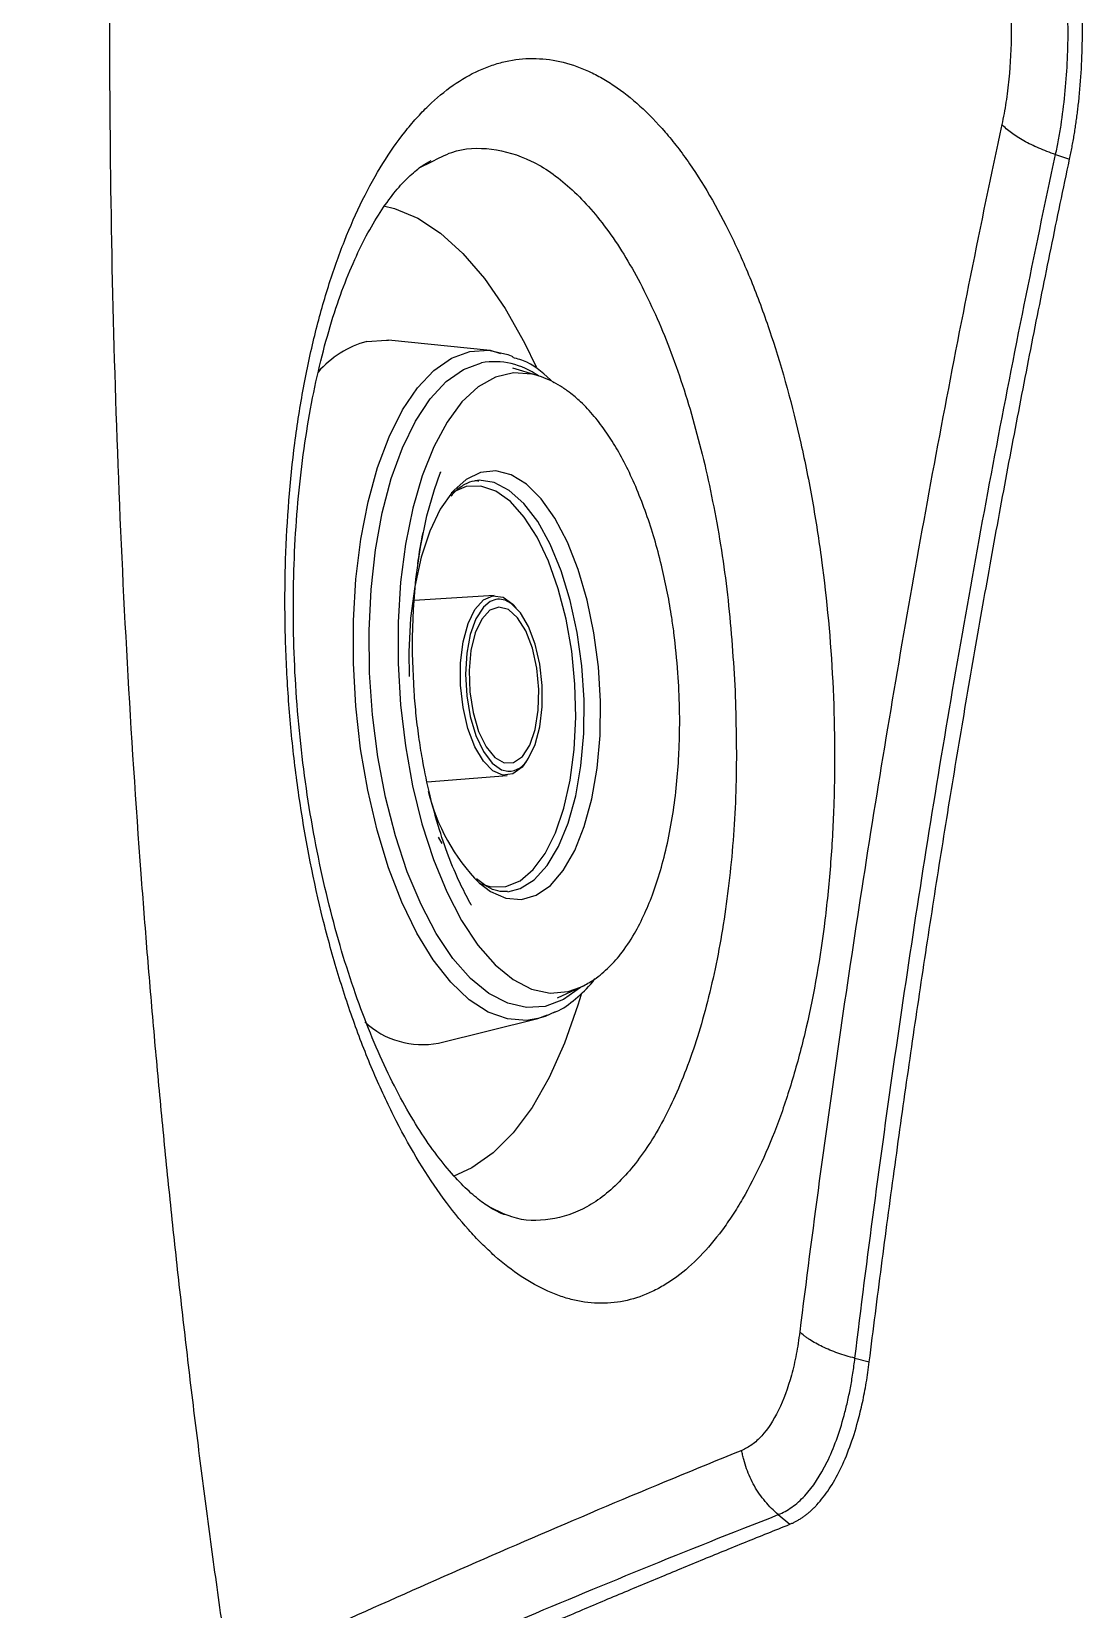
# Model space of a CAD drawing. Extents: x 527 to 611, y 788 to 934.
# Drawn here: x 535.046 to 537.726, y 841.547 to 845.573 of the extents above; entities that cross this region are included whole.
import ezdxf

# ---------------------------------------------------------------- set-up
doc = ezdxf.new("R2010")
doc.units = 0
doc.header["$MEASUREMENT"] = 0
doc.layers.add('1', color=4, linetype='Continuous')
doc.layers.add('GEOMETRY', color=3, linetype='Continuous', lineweight=25)

# ---------------------------------------------------------------- blocks, each defined once
blk = doc.blocks.new('2026_FLAIR')
at = {"layer": 'GEOMETRY'}
for p, q in [((8.9961, 41.8757), (8.9995, 41.8773)), ((10.5911, 41.8962), (10.6269, 41.8846)), ((8.971, 41.8638), (8.9961, 41.8757)), ((9.1492, 41.3965), (8.8896, 41.4222)), ((9.1766, 41.3877), (9.1497, 41.3964)), ((9.2689, 41.3324), (9.2067, 41.351)), ((9.2689, 41.3324), (9.2645, 41.3337)), ((9.1595, 40.7709), (8.9551, 40.7583)), ((8.9881, 40.2954), (9.1921, 40.3118)), ((9.0262, 40.138), (9.0172, 40.1541)), ((9.3208, 39.7441), (9.3798, 39.7714)), ((9.3798, 39.7714), (9.3924, 39.7778)), ((9.0169, 39.6289), (9.2703, 39.6911)), ((9.2704, 39.6911), (9.2951, 39.7008)), ((10.0794, 38.8247), (10.116, 38.8154)), ((9.8839, 38.4254), (9.9132, 38.401)), ((9.8839, 38.4254), (9.8839, 38.4254))]:
    blk.add_line(p, q, dxfattribs=at)
at = {"layer": 'GEOMETRY', "flags": 128}
for points in [[(8.8773, 41.765), (8.9049, 41.7584), (8.9641, 41.7338), (9.0226, 41.6954), (9.0797, 41.6438), (9.1348, 41.5795), (9.1873, 41.5031), (9.2365, 41.4157), (9.2661, 41.3543)], [(9.2703, 39.6911), (9.2416, 39.6866), (9.1929, 39.6903), (9.1439, 39.708), (9.0956, 39.7394), (9.0487, 39.784), (9.004, 39.841), (8.9622, 39.9095), (8.924, 39.9885), (8.89, 40.0764), (8.8608, 40.1721), (8.8369, 40.2738), (8.8186, 40.3799), (8.8063, 40.4886), (8.8001, 40.5983), (8.8002, 40.707), (8.8065, 40.813), (8.8191, 40.9145), (8.8375, 41.0099), (8.8616, 41.0976), (8.891, 41.1762), (8.9251, 41.2444), (8.9634, 41.3011), (9.0053, 41.3452), (9.0501, 41.3762), (9.0971, 41.3935), (9.0971, 41.3935)], [(8.8348, 41.4191), (8.8846, 41.4226), (8.8896, 41.4222)], [(9.0971, 41.3935), (9.1454, 41.3968), (9.1492, 41.3965)], [(9.1492, 41.3965), (9.1943, 41.3861), (9.2069, 41.381)], [(9.3799, 39.7707), (9.3796, 39.7705), (9.3356, 39.7396), (9.2894, 39.7224), (9.2419, 39.7193), (9.1937, 39.7303), (9.1458, 39.7553), (9.0989, 39.7937), (9.054, 39.8449), (9.0116, 39.9081), (8.9727, 39.9822), (8.9377, 40.0659), (8.9074, 40.1577), (8.8822, 40.2562), (8.8626, 40.3596), (8.849, 40.4661), (8.8414, 40.5739), (8.8402, 40.6813), (8.8452, 40.7863), (8.8565, 40.8871), (8.8737, 40.982), (8.8967, 41.0695), (8.925, 41.1479), (8.9582, 41.2161), (8.9956, 41.2727), (9.0367, 41.3168), (9.0807, 41.3477), (9.1269, 41.3649), (9.1269, 41.3649)], [(9.2645, 41.3337), (9.2556, 41.3358), (9.2086, 41.339), (9.1627, 41.328), (9.1186, 41.3031), (9.0771, 41.2648), (9.0391, 41.2136), (9.0051, 41.1505), (8.9757, 41.0767), (8.9516, 40.9935), (8.9331, 40.9023), (8.9205, 40.8048), (8.9142, 40.7027), (8.9141, 40.5978), (8.9203, 40.4921), (8.9327, 40.3873), (8.951, 40.2854), (8.975, 40.1882), (9.0042, 40.0974), (9.0381, 40.0146), (9.0761, 39.9414), (9.1175, 39.8789), (9.1615, 39.8285), (9.2074, 39.7908), (9.2544, 39.7667), (9.3016, 39.7564), (9.3482, 39.7604), (9.3798, 39.7714)], [(8.955, 40.5257), (8.9509, 40.6226), (8.9509, 40.6644), (8.9532, 40.7354), (8.9595, 40.8123), (8.971, 40.8944), (8.9875, 40.9739), (9.0068, 41.0414), (9.0218, 41.0833), (9.0228, 41.0858), (9.0229, 41.0861), (9.0229, 41.0862), (9.0229, 41.0862), (9.0229, 41.0862), (9.0229, 41.0862)], [(9.4218, 40.3302), (9.4292, 40.4139), (9.4303, 40.501), (9.425, 40.589), (9.4136, 40.6759), (9.3963, 40.7593), (9.3735, 40.8371), (9.3459, 40.9073), (9.3142, 40.9679), (9.2791, 41.0176), (9.2417, 41.0549), (9.2028, 41.079), (9.1634, 41.0891), (9.1247, 41.0851), (9.0875, 41.067), (9.056, 41.0388)], [(9.056, 41.0388), (9.053, 41.0354), (9.0218, 40.9909), (8.9949, 40.9348), (8.973, 40.8686), (8.9566, 40.7939), (8.9462, 40.7127), (8.9419, 40.627), (8.9428, 40.5645)], [(9.0881, 41.0491), (9.0521, 41.0342), (9.0495, 41.0326)], [(9.1221, 40.0363), (9.1517, 40.0274), (9.1891, 40.0284), (9.2252, 40.0432), (9.2589, 40.0717), (9.2893, 40.1128), (9.3156, 40.1656), (9.3371, 40.2285), (9.3531, 40.2999), (9.3633, 40.3778), (9.3674, 40.4601), (9.3653, 40.5446), (9.3569, 40.6289), (9.3426, 40.7107), (9.3228, 40.7879), (9.2979, 40.8582), (9.2687, 40.9198), (9.2359, 40.9711), (9.2005, 41.0105), (9.1633, 41.0371), (9.1256, 41.05), (9.0881, 41.0491), (9.0881, 41.0491)], [(9.1213, 41.0651), (9.1206, 41.065), (9.1171, 41.0648)], [(9.3804, 40.3365), (9.3876, 40.419), (9.3884, 40.5048), (9.3829, 40.5915), (9.3711, 40.6769), (9.3533, 40.7585), (9.3302, 40.8341), (9.3023, 40.9017), (9.2703, 40.9594), (9.2352, 41.0057), (9.1978, 41.0393), (9.1593, 41.0592), (9.1213, 41.0651)], [(9.1493, 40.7555), (9.1317, 40.741), (9.1128, 40.7117), (9.0983, 40.6716), (9.0893, 40.6235), (9.0862, 40.5702), (9.0892, 40.5151), (9.0983, 40.4618), (9.1127, 40.4134), (9.1316, 40.3732), (9.1539, 40.3435), (9.178, 40.3263), (9.194, 40.3224)], [(9.1101, 40.7356), (9.1318, 40.7599), (9.1562, 40.7705), (9.1819, 40.7667), (9.2071, 40.7488), (9.2151, 40.7399)], [(9.2467, 40.3561), (9.2635, 40.3911), (9.2754, 40.4355), (9.2815, 40.4866), (9.2815, 40.5412), (9.2754, 40.5959), (9.2636, 40.6471), (9.2468, 40.6918), (9.2261, 40.727), (9.2027, 40.7506), (9.1873, 40.7588)], [(9.2408, 40.3472), (9.2302, 40.3332), (9.207, 40.3156), (9.1817, 40.3122), (9.1561, 40.3232), (9.1316, 40.3479), (9.11, 40.3847), (9.0924, 40.4314), (9.08, 40.485), (9.0736, 40.5421), (9.0737, 40.5992), (9.0801, 40.6526), (9.0925, 40.6991), (9.1101, 40.7356), (9.1101, 40.7356)], [(9.1275, 40.7108), (9.111, 40.6759), (9.1, 40.631), (9.0953, 40.5795), (9.0971, 40.5252), (9.1054, 40.4721), (9.1196, 40.4243), (9.1385, 40.3852), (9.1608, 40.3576), (9.1849, 40.3438), (9.2089, 40.3447), (9.2311, 40.3602), (9.2498, 40.3891), (9.2637, 40.4294), (9.2716, 40.4781), (9.2731, 40.5315), (9.268, 40.5856), (9.2567, 40.6366), (9.24, 40.6805), (9.2191, 40.7141), (9.1957, 40.735), (9.1714, 40.7415), (9.1481, 40.7333), (9.1275, 40.7108)], [(9.1211, 40.0375), (9.1501, 40.0155), (9.1893, 39.9983), (9.2285, 39.9953), (9.2666, 40.0064), (9.3026, 40.0313), (9.3355, 40.0695), (9.3646, 40.1199), (9.3891, 40.1813), (9.4083, 40.252), (9.4218, 40.3302)], [(9.1944, 40.015), (9.2258, 40.0232), (9.2616, 40.0458), (9.2945, 40.0819), (9.3235, 40.1305), (9.3479, 40.1903), (9.3671, 40.2596), (9.3804, 40.3365)], [(9.381, 39.7526), (9.373, 39.7257), (9.3387, 39.6282), (9.2994, 39.5407), (9.2557, 39.4644), (9.2079, 39.4001), (9.1567, 39.3484), (9.1026, 39.3101), (9.0542, 39.2881)], [(9.3149, 39.7085), (9.2893, 39.6969), (9.2703, 39.6911)]]:
    blk.add_lwpolyline(points, dxfattribs=at)
at = {"layer": 'GEOMETRY'}
for centre, radius, start, end in [((8.8957, 41.1841), 0.2428, 104.5366, 139.7128), ((9.1592, 41.175), 0.1926, 54.1691, 99.6345), ((9.1718, 40.7163), 0.0452, 69.9547, 119.8665), ((9.1939, 40.3806), 0.0582, 270.1072, 335.084), ((9.4799, 40.3903), 0.5032, 193.5897, 224.5146), ((8.976, 39.8394), 0.2145, 226.8775, 281.0009)]:
    blk.add_arc(centre, radius, start, end, dxfattribs=at)
for points, knots in [([(8.4832, 46.4006), (8.478, 46.3651), (8.4677, 46.2942), (8.4527, 46.1877), (8.4381, 46.0813), (8.424, 45.975), (8.4102, 45.8688), (8.3969, 45.7626), (8.384, 45.6565), (8.3715, 45.5505), (8.3594, 45.4446), (8.3477, 45.3388), (8.3364, 45.233), (8.3255, 45.1273), (8.315, 45.0218), (8.3049, 44.9163), (8.2952, 44.8109), (8.2859, 44.7056), (8.277, 44.6004), (8.2685, 44.4952), (8.2604, 44.3902), (8.2526, 44.2853), (8.2453, 44.1805), (8.2384, 44.0758), (8.2318, 43.9712), (8.2256, 43.8667), (8.2198, 43.7623), (8.2144, 43.658), (8.2094, 43.5538), (8.2047, 43.4497), (8.2005, 43.3458), (8.1966, 43.2419), (8.1931, 43.1382), (8.1899, 43.0346), (8.1872, 42.9311), (8.1848, 42.8277), (8.1827, 42.7245), (8.1811, 42.6213), (8.1798, 42.5183), (8.1789, 42.4154), (8.1783, 42.3127), (8.1779, 42.0655), (8.1815, 41.6734), (8.1965, 41.1363), (8.2214, 40.5985), (8.2491, 40.1731), (8.2735, 39.8599), (8.2906, 39.6587), (8.3091, 39.4566), (8.3292, 39.2537), (8.3509, 39.0499), (8.3741, 38.8453), (8.3988, 38.6399), (8.4252, 38.4337), (8.4532, 38.2267), (8.4731, 38.0886), (8.4831, 38.0194)], [0, 0, 0, 0, 0.012811, 0.025605, 0.038383, 0.051144, 0.063889, 0.076618, 0.089331, 0.102028, 0.114709, 0.127374, 0.140023, 0.152656, 0.165274, 0.177875, 0.19046, 0.20303, 0.215583, 0.228121, 0.240644, 0.25315, 0.265641, 0.278116, 0.290575, 0.303019, 0.315447, 0.327859, 0.340256, 0.352637, 0.365003, 0.377353, 0.389688, 0.402007, 0.41431, 0.426598, 0.438871, 0.451128, 0.46337, 0.475596, 0.487807, 0.500003, 0.563717, 0.627568, 0.691557, 0.755686, 0.779576, 0.803586, 0.827715, 0.851965, 0.876336, 0.900827, 0.925438, 0.950171, 0.975024, 1, 1, 1, 1]), ([(10.5911, 41.8962), (10.5937, 41.9084), (10.5962, 41.9208), (10.6008, 41.9459), (10.6029, 41.9585), (10.6089, 41.9968), (10.6122, 42.023), (10.6202, 42.1023), (10.6229, 42.156), (10.6228, 42.2649), (10.6201, 42.3183), (10.6122, 42.3969), (10.6089, 42.4229), (10.6029, 42.4614), (10.6008, 42.4741), (10.5962, 42.4991), (10.5937, 42.5116), (10.5911, 42.5237)], [0, 0, 0, 0, 0.0625, 0.0625, 0.125, 0.125, 0.25, 0.25, 0.5, 0.5, 0.75, 0.75, 0.875, 0.875, 0.9375, 0.9375, 1, 1, 1, 1]), ([(10.6269, 41.8846), (10.628, 41.8897), (10.6301, 41.8998), (10.633, 41.9152), (10.6359, 41.9307), (10.6385, 41.9463), (10.6411, 41.9621), (10.6434, 41.9779), (10.6456, 41.994), (10.6477, 42.0101), (10.6495, 42.0263), (10.6536, 42.0645), (10.6582, 42.1255), (10.6602, 42.2097), (10.6582, 42.2938), (10.6532, 42.3602), (10.6478, 42.4092), (10.6436, 42.4416), (10.6387, 42.4734), (10.6332, 42.5048), (10.629, 42.5252), (10.6269, 42.5354)], [0, 0, 0, 0, 0.025038, 0.050023, 0.074969, 0.099887, 0.124791, 0.149693, 0.174606, 0.199542, 0.224514, 0.249536, 0.374601, 0.499662, 0.624371, 0.749115, 0.799375, 0.84949, 0.899564, 0.9497, 1, 1, 1, 1]), ([(10.454, 42.4471), (10.462, 42.4101), (10.4679, 42.371), (10.4759, 42.2918), (10.4779, 42.2514), (10.4779, 42.1692), (10.4759, 42.1286), (10.4699, 42.0687), (10.4674, 42.0489), (10.4615, 42.0103), (10.458, 41.9914), (10.454, 41.9729)], [0, 0, 0, 0, 0.25, 0.25, 0.5, 0.5, 0.75, 0.75, 0.875, 0.875, 1, 1, 1, 1]), ([(10.0226, 40.5512), (10.0173, 40.6561), (10.0078, 40.7593), (9.9875, 40.9116), (9.9797, 40.962), (9.962, 41.0618), (9.9521, 41.1115), (9.9198, 41.2559), (9.8947, 41.3472), (9.8589, 41.4552), (9.8515, 41.4765), (9.8363, 41.5185), (9.8284, 41.5392), (9.8043, 41.6), (9.7875, 41.6386), (9.7352, 41.7487), (9.6977, 41.8146), (9.6474, 41.8872), (9.6371, 41.9013), (9.6164, 41.9283), (9.6059, 41.9412), (9.5743, 41.978), (9.5528, 42.0002), (9.5092, 42.0399), (9.487, 42.0574), (9.4533, 42.0801), (9.4419, 42.0871), (9.419, 42.0998), (9.4074, 42.1056), (9.3496, 42.1312), (9.3035, 42.1413), (9.2343, 42.1414), (9.2113, 42.1388), (9.1768, 42.1312), (9.1653, 42.1279), (9.1426, 42.1202), (9.1313, 42.1158), (9.0755, 42.0904), (9.0326, 42.0603), (8.981, 42.0105), (8.9709, 41.9999), (8.9507, 41.9775), (8.9408, 41.9656), (8.9116, 41.9287), (8.8929, 41.9019), (8.8393, 41.8155), (8.8067, 41.7497), (8.7626, 41.6384), (8.7489, 41.5996), (8.7237, 41.5194), (8.7121, 41.4778), (8.691, 41.3917), (8.6815, 41.3472), (8.6645, 41.2553), (8.6571, 41.2077), (8.6384, 41.0633), (8.6306, 40.9643), (8.6257, 40.8118), (8.6252, 40.7601), (8.6267, 40.6558), (8.6286, 40.6036), (8.6333, 40.5252), (8.6351, 40.4991), (8.6394, 40.4468), (8.6418, 40.4206), (8.6499, 40.3428), (8.6565, 40.2916), (8.6793, 40.1399), (8.6987, 40.0413), (8.7345, 39.8972), (8.7476, 39.8495), (8.7754, 39.7577), (8.7902, 39.7133), (8.8215, 39.6273), (8.8379, 39.5858), (8.8726, 39.5057), (8.8907, 39.4671), (8.9476, 39.3559), (8.9876, 39.2903), (9.0504, 39.2042), (9.0718, 39.1775), (9.1046, 39.1406), (9.1157, 39.1288), (9.138, 39.1065), (9.1492, 39.0959), (9.2052, 39.0461), (9.2503, 39.0161), (9.3072, 38.9906), (9.3186, 38.9861), (9.3414, 38.9784), (9.3529, 38.9752), (9.3871, 38.9674), (9.4096, 38.9648), (9.4765, 38.9647), (9.52, 38.9746), (9.5732, 38.9999), (9.5838, 39.0056), (9.6047, 39.0182), (9.615, 39.0251), (9.6454, 39.0477), (9.6652, 39.0651), (9.7036, 39.1046), (9.7222, 39.1267), (9.7494, 39.1634), (9.7583, 39.1762), (9.7759, 39.203), (9.7845, 39.2171), (9.8266, 39.2895), (9.857, 39.3552), (9.8977, 39.4651), (9.9104, 39.5036), (9.9283, 39.5643), (9.9341, 39.585), (9.945, 39.6269), (9.9502, 39.6481), (9.975, 39.7559), (9.9909, 39.8471), (10.0057, 39.9673), (10.0084, 39.9916), (10.0133, 40.0409), (10.0155, 40.0658), (10.0212, 40.1406), (10.0239, 40.1909), (10.0288, 40.3431), (10.0279, 40.4462), (10.0226, 40.5512)], [0, 0, 0, 0, 0.03125, 0.03125, 0.046875, 0.046875, 0.0625, 0.0625, 0.09375, 0.09375, 0.101563, 0.101563, 0.109375, 0.109375, 0.125, 0.125, 0.15625, 0.15625, 0.164063, 0.164063, 0.171875, 0.171875, 0.1875, 0.1875, 0.203125, 0.203125, 0.210938, 0.210938, 0.21875, 0.21875, 0.25, 0.25, 0.265625, 0.265625, 0.273438, 0.273438, 0.28125, 0.28125, 0.3125, 0.3125, 0.320313, 0.320313, 0.328125, 0.328125, 0.34375, 0.34375, 0.375, 0.375, 0.390625, 0.390625, 0.40625, 0.40625, 0.421875, 0.421875, 0.4375, 0.4375, 0.46875, 0.46875, 0.484375, 0.484375, 0.5, 0.5, 0.507813, 0.507813, 0.515625, 0.515625, 0.53125, 0.53125, 0.5625, 0.5625, 0.578125, 0.578125, 0.59375, 0.59375, 0.609375, 0.609375, 0.625, 0.625, 0.65625, 0.65625, 0.671875, 0.671875, 0.679687, 0.679687, 0.6875, 0.6875, 0.71875, 0.71875, 0.726562, 0.726562, 0.734375, 0.734375, 0.75, 0.75, 0.78125, 0.78125, 0.789062, 0.789062, 0.796875, 0.796875, 0.8125, 0.8125, 0.828125, 0.828125, 0.835937, 0.835937, 0.84375, 0.84375, 0.875, 0.875, 0.890625, 0.890625, 0.898437, 0.898437, 0.90625, 0.90625, 0.9375, 0.9375, 0.945312, 0.945312, 0.953125, 0.953125, 0.96875, 0.96875, 1, 1, 1, 1]), ([(10.454, 41.9729), (10.399, 41.7164), (10.3477, 41.4596), (10.2507, 40.946), (10.2052, 40.6891), (10.1197, 40.1754), (10.0798, 39.9186), (10.0239, 39.5336), (10.0058, 39.4052), (9.9711, 39.1486), (9.9544, 39.0203), (9.9386, 38.892)], [0, 0, 0, 0, 0.25, 0.25, 0.5, 0.5, 0.75, 0.75, 0.875, 0.875, 1, 1, 1, 1]), ([(10.5911, 41.8962), (10.576, 41.9013), (10.5618, 41.9067), (10.5348, 41.9184), (10.5221, 41.9246), (10.4983, 41.9379), (10.4877, 41.9447), (10.4689, 41.9586), (10.4607, 41.9658), (10.454, 41.9729)], [0, 0, 0, 0, 0.25, 0.25, 0.5, 0.5, 0.75, 0.75, 1, 1, 1, 1]), ([(9.1854, 39.1913), (9.1843, 39.1916), (9.1784, 39.1931), (9.1591, 39.2021), (9.1283, 39.2219), (9.0909, 39.2532), (9.0503, 39.2953), (9.0075, 39.3485), (8.9638, 39.4127), (8.9203, 39.4874), (8.8782, 39.5718), (8.8379, 39.6654), (8.8002, 39.7674), (8.7653, 39.8777), (8.734, 39.9951), (8.7068, 40.1183), (8.6843, 40.246), (8.6667, 40.3766), (8.6544, 40.5087), (8.6476, 40.6404), (8.6463, 40.7708), (8.6502, 40.8991), (8.6593, 41.0248), (8.6736, 41.1463), (8.6927, 41.262), (8.7163, 41.3704), (8.7437, 41.4701), (8.7743, 41.5599), (8.8071, 41.6384), (8.8417, 41.7062), (8.8772, 41.7634), (8.9125, 41.8098), (8.9459, 41.8446), (8.9758, 41.8687), (8.9907, 41.8768), (8.9981, 41.8808)], [0, 0, 0, 0, 0.006596, 0.035237, 0.065581, 0.095321, 0.125072, 0.155057, 0.185335, 0.215852, 0.246469, 0.277028, 0.308167, 0.339749, 0.371703, 0.403939, 0.436355, 0.46885, 0.501312, 0.53362, 0.565623, 0.597748, 0.630024, 0.662338, 0.694538, 0.72649, 0.758073, 0.789189, 0.819676, 0.849562, 0.879838, 0.910063, 0.940241, 0.970482, 1, 1, 1, 1]), ([(8.9995, 41.8773), (9.0166, 41.8865), (9.0661, 41.913), (9.1524, 41.915), (9.2542, 41.8864), (9.3534, 41.8171), (9.4473, 41.7124), (9.533, 41.5733), (9.6086, 41.405), (9.6718, 41.2116), (9.7215, 40.9995), (9.7573, 40.7741), (9.768, 40.6195), (9.7734, 40.5423)], [0, 0, 0, 0, 0.049578, 0.143741, 0.237902, 0.332556, 0.427211, 0.522467, 0.617727, 0.713213, 0.808702, 0.904351, 1, 1, 1, 1]), ([(10.0794, 38.8247), (10.0948, 38.9528), (10.1112, 39.0809), (10.1453, 39.337), (10.163, 39.4651), (10.2183, 39.8492), (10.2578, 40.1054), (10.3426, 40.6175), (10.388, 40.8735), (10.4848, 41.3851), (10.5361, 41.6409), (10.5911, 41.8962)], [0, 0, 0, 0, 0.125, 0.125, 0.25, 0.25, 0.5, 0.5, 0.75, 0.75, 1, 1, 1, 1]), ([(10.116, 38.8154), (10.1211, 38.8561), (10.1313, 38.9375), (10.147, 39.0595), (10.163, 39.1811), (10.1795, 39.3024), (10.1962, 39.4234), (10.2133, 39.544), (10.2307, 39.6643), (10.2485, 39.7843), (10.2666, 39.9039), (10.2851, 40.0232), (10.3039, 40.1422), (10.3231, 40.2608), (10.3426, 40.3791), (10.3624, 40.497), (10.3826, 40.6146), (10.4031, 40.7318), (10.424, 40.8487), (10.4451, 40.9652), (10.4667, 41.0813), (10.4885, 41.1972), (10.5108, 41.3126), (10.5333, 41.4277), (10.5562, 41.5425), (10.5794, 41.6568), (10.6029, 41.7709), (10.6189, 41.8467), (10.6269, 41.8846)], [0, 0, 0, 0, 0.039837, 0.079565, 0.119184, 0.158694, 0.198094, 0.237385, 0.276566, 0.315637, 0.354598, 0.393449, 0.43219, 0.470821, 0.50934, 0.54775, 0.586048, 0.624236, 0.662313, 0.700279, 0.738133, 0.775877, 0.813509, 0.85103, 0.88844, 0.925738, 0.962925, 1, 1, 1, 1]), ([(9.3114, 41.3134), (9.2891, 41.3341), (9.2558, 41.3652), (9.2188, 41.3747), (9.2066, 41.3779)], [0, 0, 0, 0, 0.6685991, 1, 1, 1, 1]), ([(9.628, 40.5734), (9.625, 40.6077), (9.6208, 40.6552), (9.6111, 40.7228), (9.6016, 40.778), (9.5877, 40.8424), (9.5706, 40.908), (9.5501, 40.9729), (9.5268, 41.0347), (9.5012, 41.0917), (9.4745, 41.142), (9.4456, 41.188), (9.4144, 41.2295), (9.3822, 41.2638), (9.3543, 41.2876), (9.3195, 41.3116), (9.2933, 41.3246), (9.2725, 41.3312), (9.2689, 41.3324)], [0, 0, 0, 0, 0.093997, 0.130124, 0.188619, 0.250158, 0.317046, 0.385624, 0.455092, 0.524288, 0.591636, 0.653995, 0.724717, 0.79667, 0.854005, 0.895035, 0.981797, 1, 1, 1, 1]), ([(9.0494, 41.0245), (9.0526, 41.0284), (9.0643, 41.0428), (9.085, 41.0558), (9.1046, 41.0647), (9.1165, 41.064), (9.1202, 41.0638)], [0, 0, 0, 0, 0.129081, 0.478785, 0.838558, 1, 1, 1, 1]), ([(8.9643, 40.852), (8.9643, 40.852), (8.9643, 40.852), (8.9643, 40.852), (8.9643, 40.852), (8.9643, 40.852), (8.9643, 40.8523), (8.9648, 40.8553), (8.9679, 40.8771), (8.9719, 40.9011), (8.976, 40.9221), (8.9767, 40.9254), (8.9769, 40.9261), (8.9769, 40.9262), (8.9769, 40.9262), (8.9769, 40.9262), (8.9769, 40.9262), (8.9769, 40.9261), (8.9769, 40.9261), (8.9769, 40.9261), (8.9768, 40.9259), (8.9767, 40.9252), (8.9761, 40.9224), (8.9755, 40.9191), (8.9749, 40.9161), (8.9747, 40.9153), (8.9747, 40.9151), (8.9747, 40.915), (8.9747, 40.9149), (8.9747, 40.9149), (8.9747, 40.915), (8.9747, 40.9152), (8.9749, 40.916), (8.9755, 40.9192), (8.9765, 40.9241), (8.9776, 40.9295), (8.9779, 40.9311), (8.9782, 40.9322), (8.9781, 40.9319), (8.9781, 40.9319)], [0, 0, 0, 0, 0.0000251, 0.0000688, 0.0001584, 0.0003997, 0.001311, 0.0068813, 0.0799825, 0.5681862, 0.6412254, 0.6603905, 0.6623779, 0.6627016, 0.6628155, 0.662882, 0.6629516, 0.663033, 0.6631639, 0.6634377, 0.6641909, 0.6671211, 0.6816165, 0.7364717, 0.7514774, 0.7545575, 0.7560836, 0.7569531, 0.7577431, 0.7586484, 0.759958, 0.7624536, 0.7686276, 0.7895457, 0.8618446, 0.9185647, 0.9519613, 0.9929562, 1, 1, 1, 1]), ([(9.3798, 39.7714), (9.3897, 39.7765), (9.4136, 39.7889), (9.4486, 39.8176), (9.4842, 39.8568), (9.5156, 39.9039), (9.5434, 39.9582), (9.5664, 40.0148), (9.5864, 40.0773), (9.6034, 40.147), (9.6167, 40.2211), (9.6258, 40.2962), (9.6306, 40.3648), (9.6325, 40.4267), (9.6324, 40.4941), (9.6297, 40.5433), (9.628, 40.5734)], [0, 0, 0, 0, 0.05511, 0.131975, 0.207107, 0.296345, 0.371183, 0.441512, 0.516074, 0.593253, 0.670214, 0.744668, 0.814211, 0.865308, 0.91735, 1, 1, 1, 1]), ([(9.1014, 39.9804), (9.1014, 39.9804), (9.1014, 39.9804), (9.1014, 39.9804), (9.1014, 39.9804), (9.1011, 39.9809), (9.0922, 39.9967), (9.0729, 40.0336), (9.0454, 40.0969), (9.0181, 40.1749), (8.9949, 40.2592), (8.9786, 40.3372), (8.9677, 40.4044), (8.9601, 40.4638), (8.9567, 40.5049), (8.955, 40.5257)], [0, 0, 0, 0, 0.000002, 0.000005, 0.000024, 0.000178, 0.00379, 0.116981, 0.257813, 0.404655, 0.567244, 0.710196, 0.801697, 0.899808, 1, 1, 1, 1]), ([(9.7734, 40.5423), (9.7755, 40.4656), (9.7799, 40.3122), (9.7662, 40.0884), (9.7374, 39.8776), (9.6933, 39.6852), (9.6351, 39.5178), (9.565, 39.3793), (9.4847, 39.2746), (9.3967, 39.2044), (9.3024, 39.1741), (9.2187, 39.1745), (9.1668, 39.2007), (9.1481, 39.2101)], [0, 0, 0, 0, 0.0949846, 0.1899685, 0.2852405, 0.3805122, 0.4755727, 0.5706334, 0.6649405, 0.7592447, 0.8531454, 0.9470415, 1, 1, 1, 1]), ([(9.1935, 40.0154), (9.1853, 40.0153), (9.1693, 40.015), (9.1426, 40.0256), (9.1235, 40.0408), (9.1142, 40.0482)], [0, 0, 0, 0, 0.3504311, 0.6842942, 1, 1, 1, 1]), ([(9.3074, 39.7057), (9.313, 39.7077), (9.3359, 39.716), (9.372, 39.7455), (9.4029, 39.7737), (9.4163, 39.7931), (9.4167, 39.7937)], [0, 0, 0, 0, 0.141099, 0.573586, 0.985527, 1, 1, 1, 1]), ([(9.9386, 38.892), (9.9361, 38.8722), (9.9331, 38.8531), (9.9261, 38.8162), (9.922, 38.7984), (9.9083, 38.7482), (9.8974, 38.7181), (9.8716, 38.6655), (9.8572, 38.6437), (9.8336, 38.6178), (9.8253, 38.6103), (9.8083, 38.598), (9.7995, 38.5932), (9.7906, 38.5895)], [0, 0, 0, 0, 0.125, 0.125, 0.25, 0.25, 0.5, 0.5, 0.75, 0.75, 0.875, 0.875, 1, 1, 1, 1]), ([(10.0794, 38.8247), (10.064, 38.8285), (10.0494, 38.8329), (10.0219, 38.8426), (10.0088, 38.8479), (9.9845, 38.8595), (9.9736, 38.8656), (9.9614, 38.8737), (9.959, 38.8753), (9.9545, 38.8786), (9.9522, 38.8803), (9.9459, 38.8853), (9.9421, 38.8886), (9.9386, 38.892)], [0, 0, 0, 0, 0.25, 0.25, 0.5, 0.5, 0.75, 0.75, 0.8125, 0.8125, 0.875, 0.875, 1, 1, 1, 1]), ([(9.8839, 38.4254), (9.8899, 38.4278), (9.8958, 38.4305), (9.9074, 38.4369), (9.9131, 38.4405), (9.93, 38.4525), (9.9409, 38.4623), (9.9723, 38.4963), (9.9913, 38.525), (10.0254, 38.5946), (10.0398, 38.6343), (10.0547, 38.6897), (10.0575, 38.7011), (10.0629, 38.7245), (10.0654, 38.7365), (10.07, 38.7609), (10.0721, 38.7734), (10.076, 38.7987), (10.0778, 38.8117), (10.0794, 38.8247)], [0, 0, 0, 0, 0.0625, 0.0625, 0.125, 0.125, 0.25, 0.25, 0.5, 0.5, 0.75, 0.75, 0.8125, 0.8125, 0.875, 0.875, 0.9375, 0.9375, 1, 1, 1, 1]), ([(9.9132, 38.401), (9.9157, 38.402), (9.9205, 38.404), (9.9277, 38.4076), (9.9349, 38.4116), (9.9419, 38.416), (9.9489, 38.4207), (9.9558, 38.4259), (9.9626, 38.4315), (9.9693, 38.4375), (9.9759, 38.444), (9.9912, 38.4599), (10.0141, 38.4893), (10.0422, 38.5388), (10.0668, 38.5968), (10.083, 38.6481), (10.0931, 38.6873), (10.0987, 38.7116), (10.1037, 38.7365), (10.1083, 38.7621), (10.1125, 38.7884), (10.1148, 38.8063), (10.116, 38.8154)], [0, 0, 0, 0, 0.025029, 0.049995, 0.074912, 0.099795, 0.124658, 0.149515, 0.17438, 0.199268, 0.224192, 0.249168, 0.374274, 0.499288, 0.624149, 0.749003, 0.790929, 0.832726, 0.874463, 0.916209, 0.958031, 1, 1, 1, 1]), ([(9.7906, 38.5895), (9.6732, 38.542), (9.5582, 38.4941), (9.3321, 38.3985), (9.2212, 38.3507), (9.0034, 38.2552), (8.8963, 38.2078), (8.6863, 38.1135), (8.5835, 38.0665), (8.4831, 38.0193)], [0, 0, 0, 0, 0.25, 0.25, 0.5, 0.5, 0.75, 0.75, 1, 1, 1, 1]), ([(9.8839, 38.4254), (9.8717, 38.4356), (9.8494, 38.4581), (9.8311, 38.4844), (9.815, 38.5128), (9.8082, 38.5275), (9.8001, 38.5503), (9.7977, 38.558), (9.7946, 38.5697), (9.7937, 38.5737), (9.792, 38.5816), (9.7912, 38.5855), (9.7906, 38.5895)], [0, 0, 0, 0, 0.25, 0.5, 0.5, 0.75, 0.75, 0.875, 0.875, 0.9375, 0.9375, 1, 1, 1, 1]), ([(8.5739, 37.8682), (8.6743, 37.9155), (8.7773, 37.9622), (8.9876, 38.0553), (9.0948, 38.1018), (9.3132, 38.1946), (9.4244, 38.241), (9.651, 38.3334), (9.7664, 38.3795), (9.8839, 38.4254)], [0, 0, 0, 0, 0.25, 0.25, 0.5, 0.5, 0.75, 0.75, 1, 1, 1, 1]), ([(6.1426, 36.4063), (6.1538, 36.4148), (6.1764, 36.432), (6.211, 36.4581), (6.2467, 36.4846), (6.2834, 36.5116), (6.3211, 36.539), (6.36, 36.5669), (6.3999, 36.5953), (6.441, 36.6242), (6.4833, 36.6535), (6.5267, 36.6833), (6.5713, 36.7135), (6.6172, 36.7442), (6.6643, 36.7754), (6.7127, 36.8071), (6.7624, 36.8392), (6.8134, 36.8718), (6.9086, 36.9318), (7.0619, 37.0261), (7.2742, 37.151), (7.5021, 37.2793), (7.7421, 37.4091), (7.9954, 37.5405), (8.2557, 37.6702), (8.5053, 37.7901), (8.7089, 37.8847), (8.8681, 37.9571), (8.9867, 38.0101), (9.1048, 38.0623), (9.2224, 38.1135), (9.3394, 38.1637), (9.4557, 38.213), (9.5712, 38.2613), (9.6859, 38.3087), (9.7995, 38.3552), (9.8756, 38.3858), (9.9132, 38.401)], [0, 0, 0, 0, 0.012857, 0.025945, 0.039265, 0.052816, 0.066598, 0.080613, 0.094859, 0.109336, 0.124046, 0.138988, 0.154162, 0.169568, 0.185206, 0.201077, 0.21718, 0.233516, 0.250084, 0.307427, 0.375125, 0.437628, 0.500165, 0.569976, 0.634905, 0.694943, 0.750083, 0.777166, 0.803785, 0.82994, 0.85563, 0.880856, 0.905616, 0.929911, 0.95374, 0.977103, 1, 1, 1, 1])]:
    blk.add_open_spline(points, degree=3, knots=knots, dxfattribs=at)
blk.add_open_spline([(10.5911, 41.8962), (10.5911, 41.8962), (10.5911, 41.8962), (10.5911, 41.8962)], degree=3, dxfattribs=at)

msp = doc.modelspace()

# ---------------------------------------------------------------- block references
at = {"layer": '1'}
msp.add_blockref('2026_FLAIR', (527.0666, 803.3631), dxfattribs=at)

doc.saveas('drawing.dxf')
